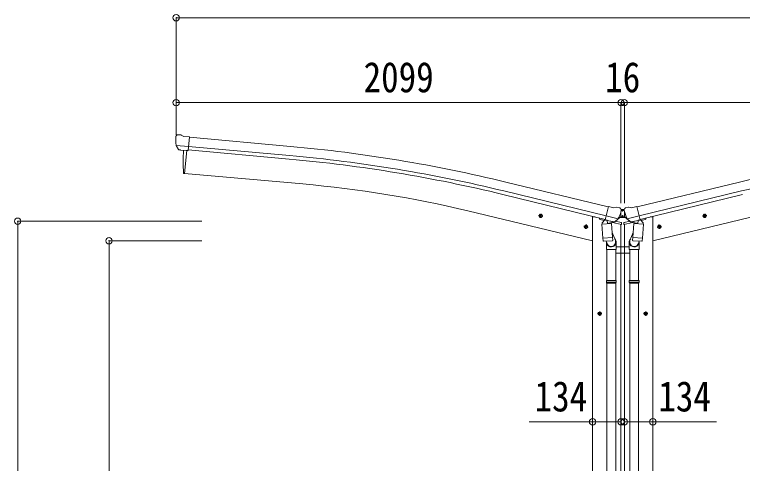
# Model space of a CAD drawing. Units: millimetres at full size, sheet at 1:30. Extents: x -8385 to 8479, y -5853 to 5787.
# Drawn here: x -5485 to -2050, y -1433 to 684 of the extents above; entities that cross this region are included whole.
import ezdxf
from ezdxf.enums import TextEntityAlignment as Align

# ---------------------------------------------------------------- set-up
doc = ezdxf.new("R2010")
doc.units = ezdxf.units.MM
doc.header["$LTSCALE"] = 30
doc.header["$PDMODE"] = 32
doc.header["$PDSIZE"] = 30
for name, color, linetype, lineweight in [('0-1_本体', 4, 'Continuous', 9), ('0-2_部品', 7, 'Continuous', 9), ('0-3_ELV2', 3, 'Continuous', 9), ('0-A_寸法', 6, 'Continuous', 9)]:
    doc.layers.add(name, color=color, linetype=linetype, lineweight=lineweight)
doc.styles.add('ＭＳ ゴシック', font='')
doc.styles.get('ＭＳ ゴシック').set_extended_font_data('MS Gothic')

msp = doc.modelspace()

# ---------------------------------------------------------------- linework, layer by layer
at = {"layer": '0-1_本体'}
for p, q in [((-4660.1, 105.37), (-4183.16, 62.32)), ((-4672.63, 42.94), (-4682.18, -66.2)), ((-4665.33, 45.55), (-4188.55, 2.56)), ((-4663.8, 62.53), (-4187.02, 19.54)), ((-4682.18, -66.2), (-4124.31, -115)), ((-2683.3, -223.39), (-3166.23, -106.09)), ((-2547.22, -223.39), (-2064.29, -106.09)), ((-2697.31, -281.73), (-3180.39, -164.39)), ((-2693.33, -265.15), (-3176.37, -147.83)), ((-2537.19, -265.15), (-2054.15, -147.83)), ((-2533.21, -281.73), (-2050.13, -164.39)), ((-2757.26, -383.11), (-3346.04, -241.75)), ((-2757.26, -269.99), (-2757.26, -3432.99)), ((-2757.26, -269.99), (-2745.64, -269.99)), ((-2473.26, -269.99), (-2484.88, -269.99)), ((-2473.26, -383.11), (-1884.48, -241.75)), ((-2473.26, -269.99), (-2473.26, -3432.99)), ((-2623.26, -306.1), (-2623.26, -3432.99)), ((-2607.26, -306.1), (-2607.26, -3432.99))]:
    msp.add_line(p, q, dxfattribs=at)
msp.add_lwpolyline([(-4672.63, 42.94), (-4682.18, -66.2), (-4684.72, -65.88)], dxfattribs=at)
for centre, radius, start, end in [((-3989.27, -11.38), 700, 175.45342, 184.23957), ((-4807.76, -6864.13), 6954.55, 76.34724, 84.84724), ((-422.76, -6864.13), 6954.55, 95.15276, 103.65276), ((-4807.76, -6864.13), 6894.55, 76.34724, 84.84724), ((-4807.76, -6864.13), 6911.6, 76.34724, 84.84724), ((-422.76, -6864.13), 6911.6, 95.15276, 103.65276), ((-4684.36, -62.91), 3, 184.23957, 263), ((-4587.98, -5414.81), 5320.05, 76.5, 85)]:
    msp.add_arc(centre, radius, start, end, dxfattribs=at)
at = {"layer": '0-2_部品'}
for p, q in [((-4723.34, 109.87), (-4723.46, 108.53)), ((-4722.28, 111.91), (-4716.79, 116.51)), ((-4713.14, 117.66), (-4699.48, 116.47)), ((-4686.52, 109.31), (-4698.24, 116.08)), ((-4686.52, 109.31), (-4659.95, 106.99)), ((-4665.61, 42.32), (-4659.95, 106.99)), ((-4722.82, 67.02), (-4663.9, 61.87)), ((-4711.57, 47.53), (-4722.5, 66.47)), ((-4709.18, 46.14), (-4701.47, 45.46)), ((-4675.57, 43.2), (-4665.61, 42.32)), ((-2656.89, -227.06), (-2682.82, -220.84)), ((-2656.89, -227.06), (-2643.63, -224.36)), ((-2629.15, -227.55), (-2642.33, -224.39)), ((-2626.05, -229.8), (-2622.19, -236.09)), ((-2621.83, -238.38), (-2622.11, -239.52)), ((-2608.69, -238.38), (-2608.41, -239.52)), ((-2604.47, -229.8), (-2608.33, -236.09)), ((-2601.37, -227.55), (-2588.19, -224.39)), ((-2573.63, -227.06), (-2586.89, -224.36)), ((-2573.63, -227.06), (-2547.7, -220.84)), ((-2992.29, -267.55), (-3011.74, -262.88)), ((-3009.31, -263.46), (-3004.15, -258.02)), ((-3007.18, -270.66), (-3009.31, -263.46)), ((-3004.35, -274.94), (-2999.68, -255.49)), ((-3004.15, -258.02), (-2996.85, -259.77)), ((-2996.85, -259.77), (-2994.72, -266.97)), ((-2725.26, -274.35), (-2725.26, -277.67)), ((-2635.88, -278.68), (-2693.39, -264.88)), ((-2594.63, -278.68), (-2537.13, -264.88)), ((-2505.26, -274.35), (-2505.26, -277.67)), ((-2238.23, -267.55), (-2218.78, -262.88)), ((-2233.67, -259.77), (-2235.8, -266.97)), ((-2226.37, -258.02), (-2233.67, -259.77)), ((-2226.17, -274.94), (-2230.84, -255.49)), ((-2221.21, -263.46), (-2226.37, -258.02)), ((-2223.34, -270.66), (-2221.21, -263.46)), ((-2790.43, -326.29), (-2785.76, -306.85)), ((-2702.54, -287.06), (-2721.42, -282.53)), ((-2712.96, -304.24), (-2667.27, -301.04)), ((-2708.29, -371.07), (-2712.96, -304.24)), ((-2698.54, -282.47), (-2711.86, -297.79)), ((-2711.86, -297.79), (-2711.41, -304.13)), ((-2697.6, -282.4), (-2698.54, -282.47)), ((-2694.52, -284.87), (-2696.04, -284.51)), ((-2657.81, -293.69), (-2694.52, -284.87)), ((-2688.56, -286.7), (-2687.54, -301.31)), ((-2660.35, -295.69), (-2686.17, -302.13)), ((-2669.05, -297.86), (-2668.82, -301.15)), ((-2667.27, -301.04), (-2662.6, -367.88)), ((-2620.7, -306.71), (-2663.41, -296.46)), ((-2655.44, -294.16), (-2662.97, -292.35)), ((-2659.65, -293.91), (-2659.6, -294.65)), ((-2656.28, -294.05), (-2657.81, -293.69)), ((-2652.74, -293.59), (-2636.36, -279.1)), ((-2649.21, -290.61), (-2623, -296.9)), ((-2620.7, -299.82), (-2620.7, -306.71)), ((-2609.81, -306.71), (-2567.11, -296.46)), ((-2609.81, -299.82), (-2609.81, -306.71)), ((-2581.31, -290.61), (-2607.51, -296.9)), ((-2577.78, -293.59), (-2594.16, -279.1)), ((-2575.07, -294.16), (-2567.55, -292.35)), ((-2574.24, -294.05), (-2572.71, -293.69)), ((-2572.71, -293.69), (-2536, -284.87)), ((-2570.87, -293.91), (-2570.92, -294.65)), ((-2570.16, -295.69), (-2544.35, -302.13)), ((-2563.25, -301.04), (-2567.92, -367.88)), ((-2517.56, -304.24), (-2563.25, -301.04)), ((-2561.47, -297.86), (-2561.7, -301.15)), ((-2541.95, -286.7), (-2542.98, -301.31)), ((-2536, -284.87), (-2534.47, -284.51)), ((-2532.92, -282.4), (-2531.97, -282.47)), ((-2531.97, -282.47), (-2518.66, -297.79)), ((-2527.98, -287.06), (-2509.09, -282.53)), ((-2522.23, -371.07), (-2517.56, -304.24)), ((-2518.66, -297.79), (-2519.1, -304.13)), ((-2440.09, -326.29), (-2444.76, -306.85)), ((-2778.37, -318.91), (-2797.82, -314.24)), ((-2795.39, -314.82), (-2790.22, -309.37)), ((-2793.26, -322.02), (-2795.39, -314.82)), ((-2790.22, -309.37), (-2782.93, -311.13)), ((-2782.93, -311.13), (-2780.79, -318.32)), ((-2664.33, -343.11), (-2649.63, -381.66)), ((-2566.19, -343.11), (-2580.88, -381.66)), ((-2452.15, -318.91), (-2432.7, -314.24)), ((-2447.59, -311.13), (-2449.72, -318.32)), ((-2440.29, -309.37), (-2447.59, -311.13)), ((-2435.13, -314.82), (-2440.29, -309.37)), ((-2437.26, -322.02), (-2435.13, -314.82)), ((-2708.29, -371.07), (-2662.6, -367.88)), ((-2708.27, -371.07), (-2707.38, -383.77)), ((-2661.74, -380.35), (-2662.61, -367.88)), ((-2568.78, -380.35), (-2567.91, -367.88)), ((-2522.23, -371.07), (-2567.92, -367.88)), ((-2522.24, -371.07), (-2523.13, -383.77)), ((-2663.58, -382.48), (-2705.28, -385.4)), ((-2693.67, -384.59), (-2689.12, -395.91)), ((-2692.27, -389.09), (-2692.27, -423.75)), ((-2662.13, -381.7), (-2662.13, -381.7)), ((-2646.27, -423.75), (-2646.27, -389.39)), ((-2584.25, -423.75), (-2584.25, -389.39)), ((-2568.38, -381.7), (-2568.39, -381.7)), ((-2566.94, -382.48), (-2525.24, -385.4)), ((-2536.85, -384.59), (-2541.4, -395.91)), ((-2538.25, -389.09), (-2538.25, -423.75)), ((-2692.27, -423.75), (-2646.27, -423.75)), ((-2690.27, -423.75), (-2690.27, -570.44)), ((-2648.27, -423.75), (-2648.27, -570.44)), ((-2538.25, -423.75), (-2584.25, -423.75)), ((-2582.25, -423.75), (-2582.25, -570.44)), ((-2540.25, -423.75), (-2540.25, -570.44)), ((-2692.27, -572.44), (-2691.27, -570.44)), ((-2692.27, -572.44), (-2646.27, -572.44)), ((-2692.27, -572.44), (-2692.27, -580.44)), ((-2692.27, -580.44), (-2646.27, -580.44)), ((-2692.27, -580.44), (-2691.27, -582.44)), ((-2691.27, -570.44), (-2647.27, -570.44)), ((-2691.27, -582.44), (-2647.27, -582.44)), ((-2690.27, -582.44), (-2690.27, -1669.63)), ((-2648.27, -582.44), (-2648.27, -1669.63)), ((-2646.27, -572.44), (-2647.27, -570.44)), ((-2584.25, -572.44), (-2583.25, -570.44)), ((-2538.25, -572.44), (-2584.25, -572.44)), ((-2538.25, -580.44), (-2584.25, -580.44)), ((-2539.25, -570.44), (-2583.25, -570.44)), ((-2539.25, -582.44), (-2583.25, -582.44)), ((-2582.25, -582.44), (-2582.25, -1669.63)), ((-2540.25, -582.44), (-2540.25, -1669.63)), ((-2538.25, -572.44), (-2539.25, -570.44)), ((-2538.25, -580.44), (-2539.25, -582.44)), ((-2538.25, -572.44), (-2538.25, -580.44)), ((-2730.26, -722.73), (-2723.76, -718.98)), ((-2723.76, -736.49), (-2723.76, -716.49)), ((-2723.76, -718.98), (-2717.26, -722.73)), ((-2506.76, -718.98), (-2513.26, -722.73)), ((-2506.76, -736.49), (-2506.76, -716.49)), ((-2500.26, -722.73), (-2506.76, -718.98)), ((-2733.76, -726.49), (-2713.76, -726.49)), ((-2717.26, -730.24), (-2723.76, -733.99)), ((-2717.26, -722.73), (-2717.26, -730.24)), ((-2496.76, -726.49), (-2516.76, -726.49)), ((-2513.26, -722.73), (-2513.26, -730.24)), ((-2513.26, -730.24), (-2506.76, -733.99))]:
    msp.add_line(p, q, dxfattribs=at)
for points in [[(-4722.89, 67.65), (-4722.6, 66.67), (-4722.5, 66.47)], [(-4675.57, 43.2), (-4675.85, 43.13), (-4701.22, 45.35), (-4701.47, 45.46)], [(-2688.25, -286.29), (-2697.97, -283.95), (-2682.82, -220.84)], [(-2542.27, -286.29), (-2532.55, -283.95), (-2547.7, -220.84)], [(-2994.72, -266.97), (-2999.88, -272.41), (-3007.18, -270.66)], [(-2235.8, -266.97), (-2230.64, -272.41), (-2223.34, -270.66)], [(-2688.25, -286.29), (-2688.01, -286.44), (-2663.24, -292.38), (-2662.97, -292.35)], [(-2635.61, -278.11), (-2636.2, -278.95), (-2636.36, -279.1)], [(-2594.9, -278.11), (-2594.32, -278.95), (-2594.16, -279.1)], [(-2542.27, -286.29), (-2542.51, -286.44), (-2567.27, -292.38), (-2567.55, -292.35)], [(-2780.79, -318.32), (-2785.96, -323.77), (-2793.26, -322.02)], [(-2449.72, -318.32), (-2444.56, -323.77), (-2437.26, -322.02)], [(-2646.27, -572.44), (-2646.27, -580.44), (-2647.27, -582.44)], [(-2584.25, -572.44), (-2584.25, -580.44), (-2583.25, -582.44)], [(-2723.76, -733.99), (-2730.26, -730.24), (-2730.26, -722.73)], [(-2506.76, -733.99), (-2500.26, -730.24), (-2500.26, -722.73)]]:
    msp.add_lwpolyline(points, dxfattribs=at)
for centre, radius in [((-3002.01, -265.21), 8.5), ((-3002.01, -265.21), 7.7), ((-3002.01, -265.21), 6.5), ((-2228.5, -265.21), 8.5), ((-2228.5, -265.21), 7.7), ((-2228.5, -265.21), 6.5), ((-2788.09, -316.57), 8.5), ((-2788.09, -316.57), 7.7), ((-2442.43, -316.57), 8.5), ((-2442.43, -316.57), 7.7), ((-2788.09, -316.57), 6.5), ((-2442.43, -316.57), 6.5), ((-2723.76, -726.49), 8.5), ((-2723.76, -726.49), 7.7), ((-2723.76, -726.49), 6.5), ((-2506.76, -726.49), 8.5), ((-2506.76, -726.49), 7.7), ((-2506.76, -726.49), 6.5)]:
    msp.add_circle(centre, radius, dxfattribs=at)
for centre, radius, start, end in [((-4521.83, 90.89), 202.4, 175, 186.5915), ((-4713.58, 112.68), 5, 85.00648, 129.99352), ((-4699.74, 113.48), 3, 60, 85), ((-2643.03, -227.3), 3, 76.5, 101.5), ((-2818.91, -192.28), 202.4, 334.90875, 346.5), ((-2630.31, -232.41), 5, 31.5, 76.5), ((-2411.61, -192.28), 202.4, 193.5, 205.09125), ((-2600.21, -232.41), 5, 103.5, 148.5), ((-2587.49, -227.3), 3, 78.5, 103.5), ((-2720.26, -277.67), 5, 180, 256.5), ((-2695.93, -284.02), 0.5, 221.23754, 256.5), ((-2689.16, -286.78), 0.604, 7.79405, 79.40158), ((-2686.52, -301.16), 1.03, 188.03431, 289.96103), ((-2660.6, -294.72), 1, 284, 4), ((-2659.15, -293.88), 0.5, 76.5, 184), ((-2656.17, -293.57), 0.5, 256.5, 291.76246), ((-2623.7, -299.82), 3, 0, 76.5), ((-2606.81, -299.82), 3, 103.5, 180), ((-2574.35, -293.57), 0.5, 248.23754, 283.5), ((-2571.37, -293.88), 0.5, 356, 103.5), ((-2569.92, -294.72), 1, 176, 256), ((-2544, -301.16), 1.03, 250.03897, 351.96569), ((-2541.35, -286.78), 0.604, 100.59842, 172.20595), ((-2534.59, -284.02), 0.5, 283.5, 318.76246), ((-2510.26, -277.67), 5, 283.5, 0), ((-2705.42, -383.4), 2, 190.53157, 274), ((-2663.72, -380.49), 2, 274, 322.59038), ((-2663.68, -380.52), 1.95, 322.52234, 4.95983), ((-2676.27, -389.39), 30, 0, 2.54858), ((-2554.25, -389.39), 30, 177.45142, 180), ((-2566.84, -380.52), 1.95, 175.04017, 217.47766), ((-2566.8, -380.49), 2, 217.40962, 266), ((-2525.1, -383.4), 2, 266, 349.46843)]:
    msp.add_arc(centre, radius, start, end, dxfattribs=at)
for centre, major_axis, ratio, start_param, end_param in [((-4720.35, 109.61), (-2.71, -1.31), 0.997474, 4.9606201, 5.7465286), ((-4727.67, 113.91), (15.35, 3.44), 0.101033, 0.3078116, 0.3080427), ((-4708.97, 49.04), (-1.62, -2.54), 0.997631, 5.8041905, 6.6006116), ((-4708.84, 49.24), (3.5, 2.17), 0.650902, 4.0958226, 4.1686332), ((-4708.91, 49.13), (-1.62, -2.54), 0.997631, 0.3902369, 0.4789948), ((-2624.75, -237.66), (1.57, -2.57), 0.99628, 0.7835347, 1.5707963), ((-2605.77, -237.66), (-1.57, -2.57), 0.99628, 4.712389, 5.4996506), ((-2654.75, -291.24), (0.73, -2.92), 0.997631, 5.8041905, 5.8929484), ((-2654.78, -291.11), (-2.63, 3.16), 0.650902, 2.1145521, 2.1873627), ((-2654.72, -291.34), (0.73, -2.92), 0.997631, 5.965759, 6.7621801), ((-2575.79, -291.34), (-0.73, -2.92), 0.997631, 5.8041905, 6.6006116), ((-2575.74, -291.11), (2.63, 3.16), 0.650902, 4.0958226, 4.1686332), ((-2575.77, -291.24), (-0.73, -2.92), 0.997631, 0.3902369, 0.4789948), ((-2669.27, -389.09), (-23, 0), 0.996195, 6.2410469, 10.2078137), ((-2561.25, -389.09), (23, 0), 0.996195, 2.3585569, 6.3253237), ((-2669.27, -389.09), (-21, 0), 0.996195, 0.3319459, 3.5045169), ((-2561.25, -389.09), (21, 0), 0.996195, 2.7786684, 5.9512394)]:
    msp.add_ellipse(centre, major_axis=major_axis, ratio=ratio, start_param=start_param, end_param=end_param, dxfattribs=at)
at = {"layer": '0-3_ELV2'}
for p, q in [((-2623.2, -236.56), (-2622.99, -234.68)), ((-2608.49, -234.68), (-2622.99, -234.68)), ((-2614.48, -239.4), (-2613.64, -239.4)), ((-2608.28, -236.56), (-2608.49, -234.68)), ((-2650.29, -291.8), (-2629.24, -273.18)), ((-2635.81, -276.98), (-2630.23, -272.05)), ((-2629.24, -271.68), (-2622.78, -271.68)), ((-2602.24, -273.18), (-2629.24, -273.18)), ((-2624.24, -244.7), (-2624.24, -269.18)), ((-2622.49, -272.18), (-2624.24, -269.18)), ((-2622.49, -272.18), (-2608.99, -272.18)), ((-2614.48, -268.1), (-2613.64, -268.1)), ((-2608.99, -272.18), (-2607.24, -269.18)), ((-2608.7, -271.68), (-2602.24, -271.68)), ((-2607.24, -244.7), (-2607.24, -269.18)), ((-2581.19, -291.8), (-2602.24, -273.18)), ((-2595.67, -276.98), (-2601.25, -272.05)), ((-2584.25, -412.1), (-2647.23, -412.1)), ((-2649.23, -442.1), (-2582.25, -442.1))]:
    msp.add_line(p, q, dxfattribs=at)
for points in [[(-2617, -238.56), (-2617.84, -238.56), (-2617.84, -239.4), (-2617, -239.4)], [(-2615.32, -237.72), (-2615.32, -236.88), (-2616.16, -236.88), (-2616.16, -237.72)], [(-2616.16, -240.24), (-2616.16, -241.08), (-2615.32, -241.08), (-2615.32, -240.24)], [(-2613.64, -239.4), (-2613.64, -238.56), (-2614.48, -238.56)], [(-2617, -267.26), (-2617.84, -267.26), (-2617.84, -268.1), (-2617, -268.1)], [(-2615.32, -266.42), (-2615.32, -265.58), (-2616.16, -265.58), (-2616.16, -266.42)], [(-2616.16, -268.94), (-2616.16, -269.78), (-2615.32, -269.78), (-2615.32, -268.94)], [(-2613.64, -268.1), (-2613.64, -267.26), (-2614.48, -267.26)], [(-2636.58, -278.11), (-2637.16, -278.95), (-2637.32, -279.1)], [(-2594.9, -278.11), (-2594.32, -278.95), (-2594.16, -279.1)]]:
    msp.add_lwpolyline(points, dxfattribs=at)
for centre in [(-2615.74, -238.98), (-2615.74, -267.68)]:
    msp.add_circle(centre, 3.5, dxfattribs=at)
for centre, radius, start, end in [((-2617, -237.72), 0.84, 270, 0), ((-2617, -240.24), 0.84, 0, 90), ((-2614.48, -237.72), 0.84, 180, 270), ((-2614.48, -240.24), 0.84, 90, 180), ((-2629.24, -273.18), 1.5, 90, 131.5), ((-2617, -266.42), 0.84, 270, 0), ((-2617, -268.94), 0.84, 0, 90), ((-2614.48, -266.42), 0.84, 180, 270), ((-2614.48, -268.94), 0.84, 90, 180), ((-2602.24, -273.18), 1.5, 48.5, 90), ((-2651.28, -290.68), 1.5, 244.36198, 311.5), ((-2580.2, -290.68), 1.5, 228.5, 295.63802)]:
    msp.add_arc(centre, radius, start, end, dxfattribs=at)
at = {"layer": '0-A_寸法'}
for p, q in [((-4722.26, 669.35), (-4722.26, 268.85)), ((-4722.26, 669.35), (-508.26, 669.35)), ((-4722.26, 268.85), (-4722.26, 116.26)), ((-2623.26, 268.85), (-4722.26, 268.85)), ((-2623.26, 268.85), (-2623.26, -206.09)), ((-2607.26, 268.85), (-2623.26, 268.85)), ((-508.26, 268.85), (-2607.26, 268.85)), ((-2607.26, 268.85), (-2607.26, -206.09)), ((-2607.26, 268.85), (-2607.26, -206.09)), ((-5469.89, -290.59), (-5469.89, -2882.99)), ((-5469.89, -290.59), (-4601.58, -290.59)), ((-5039.23, -2882.99), (-5039.23, -383.01)), ((-5039.23, -383.01), (-4601.58, -383.01)), ((-2757.26, -1236.94), (-3057.26, -1236.94)), ((-2623.26, -1236.94), (-2757.26, -1236.94)), ((-2607.26, -1236.94), (-2473.26, -1236.94)), ((-2473.26, -1236.94), (-2173.26, -1236.94))]:
    msp.add_line(p, q, dxfattribs=at)
for p in [(-4722.26, 669.35), (-4722.26, 268.85), (-2623.26, 268.85), (-2607.26, 268.85), (-5469.89, -290.59), (-5039.23, -383.01), (-2757.26, -1236.94), (-2623.26, -1236.94), (-2607.26, -1236.94), (-2473.26, -1236.94)]:
    msp.add_point(p, dxfattribs=at)

# ---------------------------------------------------------------- texts
at = {"layer": '0-A_寸法', "color": 7, "style": 'ＭＳ ゴシック', "width": 0.85}
for s, p in [('2099', (-3837.76, 274.85)), ('16', (-2697.76, 274.85)), ('134', (-3031.01, -1230.94)), ('134', (-2447.01, -1230.94))]:
    msp.add_text(s, height=143, dxfattribs=at).set_placement(p, align=Align.BOTTOM_LEFT)

doc.saveas('drawing.dxf')
